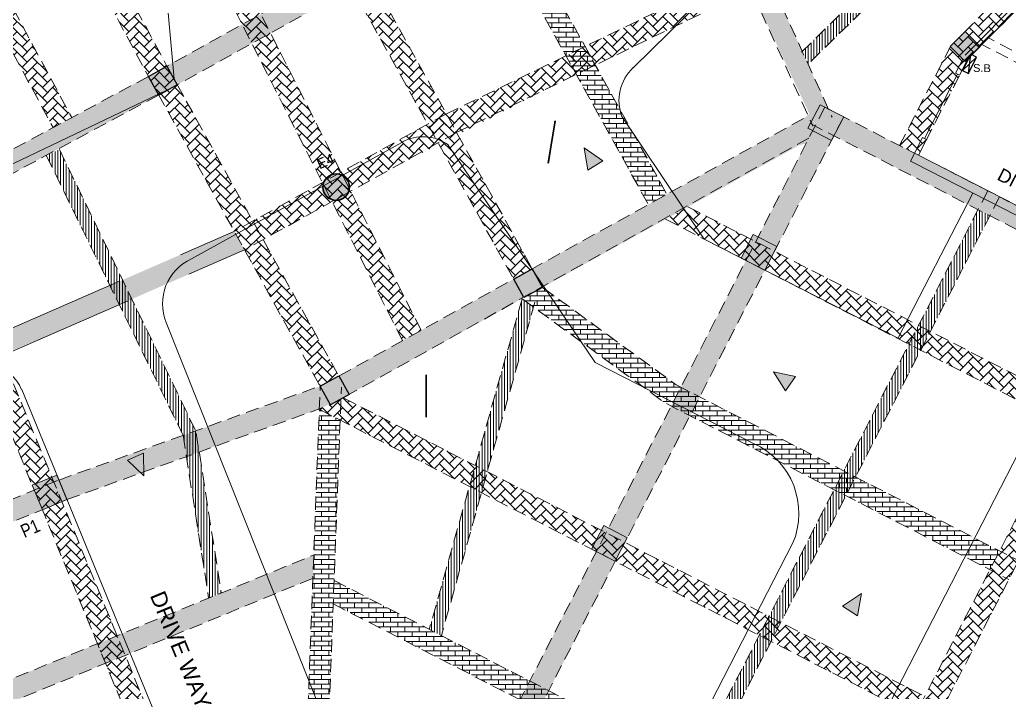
# Model space of a CAD drawing. Header units: inches. Extents: x -13956017 to 293115509, y -946740 to -305538.
# Drawn here: x 1188825 to 1189943, y -915376 to -914615 of the extents above; entities that cross this region are included whole.
import ezdxf

# ---------------------------------------------------------------- set-up
doc = ezdxf.new("R2010")
doc.units = ezdxf.units.IN
doc.header["$LTSCALE"] = 6
doc.linetypes.add('CONTINOUS', pattern=[2000000.0, 1000000.0, 1000000.0])
doc.linetypes.add('DASHED2', pattern=[0.375, 0.25, -0.125])
for name, color, linetype in [('A-CUTOUT', 3, 'CONTINOUS'), ('CELLING', 251, 'Continuous'), ('door', 5, 'Continuous'), ('E-WIRING', 251, 'Continuous'), ('FITTING', 24, 'Continuous')]:
    doc.layers.add(name, color=color, linetype=linetype)
for name, color, linetype, lineweight in [('COL MARK', 210, 'Continuous', 18), ('column', 240, 'Continuous', 25), ('GRID DIM-2', 1, 'Continuous', 9), ('Hatch', 251, 'Continuous', 0), ('plan', 7, 'Continuous', 5), ('v.b', 200, 'Continuous', 5), ('W', 250, 'Continuous', 5), ('wall', 7, 'Continuous', 30), ('wall new', 3, 'Continuous', 25)]:
    doc.layers.add(name, color=color, linetype=linetype, lineweight=lineweight)
doc.styles.add('ARI', font='arial.ttf')
doc.linetypes.add('ZIGZAG', pattern='A,0.0001,-0.2,[131,ltypeshp.shx,S=0.2,R=0,X=-0.2,Y=0],-0.4,[131,ltypeshp.shx,S=0.2,R=180,X=0.2,Y=0],-0.2', length=0.8001)
pattern_1 = [(45, (49470.0205, -13240.949), (0, 11.494727835), [24.384, -8.128]), (135, (49475.768, -13235.202), (1e-15, 11.494727835), [24.384, -8.128])]
pattern_2 = [(45, (58243.929, -13240.949), (0, 11.494727835), [24.384, -8.128]), (135, (58249.6764, -13235.202), (1e-15, 11.494727835), [24.384, -8.128])]
pattern_3 = [(0, (58243.929, -13240.949), (0, 5.419344), []), (90, (58243.929, -13240.949), (-8.128, 5.419344), [5.419344, -5.419344])]
pattern_4 = [(90, (58243.929, -13240.949), (-3.175, 0), [])]
pattern_5 = [(0, (-27.8192783, 2.9401021), (0, 0.001397), [0.001016, -0.000381]), (90, (-27.8192783, 2.9401021), (-0.001397, 0), [0.001016, -0.000381])]

# ---------------------------------------------------------------- blocks, each defined once
blk = doc.blocks.new('SB')
at = {"layer": 'W', "color": 6, "linetype": 'ByBlock', "lineweight": 25}
for p, q in [((196907.8, -96527.1), (196884.1, -96518.6)), ((196884.1, -96527.1), (196907.8, -96518.6))]:
    blk.add_line(p, q, dxfattribs=at)
blk.add_lwpolyline([(196884.1, -96518.6), (196907.8, -96518.6), (196907.8, -96527.1), (196884.1, -96527.1)], close=True, dxfattribs=at)
blk = doc.blocks.new('sdfdsf')
at = {"lineweight": -3}
blk.add_hatch(color=7, dxfattribs=at).paths.add_polyline_path([(23236.7, 14983.3), (23242.1, 14983.3), (23242.1, 15029.5), (23236.7, 15029.5)])
at = {"layer": 'Hatch'}
h = blk.add_hatch(dxfattribs=at)
h.set_pattern_fill('ANGLE', color=5, scale=0.0002)
h.set_pattern_definition(pattern_5)
h.paths.add_polyline_path([(23236.4, 15029.5), (23242.4, 15029.5), (23242.4, 15030.4), (23236.4, 15030.4)])
h = blk.add_hatch(dxfattribs=at)
h.set_pattern_fill('ANGLE', color=5, scale=0.0002)
h.set_pattern_definition(pattern_5)
h.paths.add_polyline_path([(23236.4, 14983.3), (23242.4, 14983.3), (23242.4, 14982.4), (23236.4, 14982.4)])
for p, q in [((23242.4, 15030.4), (23236.4, 14982.4)), ((23242.4, 14982.4), (23236.4, 15030.4))]:
    blk.add_line(p, q)
at = {"layer": 'CELLING', "color": 5}
for points in [[(23236.4, 14982.4), (23242.4, 14982.4), (23242.4, 15030.4), (23236.4, 15030.4)], [(23242.4, 15029.5), (23236.4, 15029.5), (23236.4, 15030.4), (23242.4, 15030.4)], [(23236.4, 15029.5), (23242.4, 15029.5), (23242.4, 15030.4), (23236.4, 15030.4)], [(23236.7, 14983.3), (23242.1, 14983.3), (23242.1, 15029.5), (23236.7, 15029.5)], [(23236.4, 14983.3), (23242.4, 14983.3), (23242.4, 14982.4), (23236.4, 14982.4)], [(23236.4, 14983.3), (23242.4, 14983.3), (23242.4, 14982.4), (23236.4, 14982.4)]]:
    blk.add_lwpolyline(points, close=True, dxfattribs=at)

msp = doc.modelspace()

# ---------------------------------------------------------------- hatches: boundary and pattern name
at = {"layer": 'A-CUTOUT', "lineweight": 0, "ltscale": 0.3, "true_color": 0xffc6b3}
h = msp.add_hatch(dxfattribs=at)
h.set_pattern_fill('AR-BRSTD', color=31, scale=0.08)
h.set_pattern_definition(pattern_3)
h.paths.add_polyline_path([(1189517.4, -914792.4), (1189352.6, -914495), (1189373.6, -914483.4), (1189509.9, -914729.4), (1189556.1, -914812.7), (1189535.1, -914824.3)])
h = msp.add_hatch(dxfattribs=at)
h.set_pattern_fill('AR-BRSTD', color=31, scale=0.08)
h.set_pattern_definition([(0, (49470.0205, -13240.949), (0, 5.419344), []), (90, (49470.0205, -13240.949), (-8.128, 5.419344), [5.419344, -5.419344])])
h.paths.add_polyline_path([(1188147.5, -915239.2), (1188100.6, -915258.6), (1188109.7, -915280.6), (1188857.5, -914972.1), (1188990.6, -914914.1), (1189078.8, -914875.6), (1189073, -914865.1), (1189067.1, -914854.5), (1188973.9, -914895.2), (1188838.4, -914954.3)])
h = msp.add_hatch(dxfattribs=at)
h.set_pattern_fill('AR-BRSTD', color=31, scale=0.08)
h.set_pattern_definition(pattern_3)
h.paths.add_polyline_path([(1189914.1, -915233.7), (1189921.1, -915237.2), (1189932, -915215.9), (1189566.4, -915028.1), (1189415.5, -914918), (1189392.4, -914930.8), (1189434.1, -914961.2), (1189552.3, -915047.5), (1189555.5, -915049.4), (1189758.3, -915153.6)])
h = msp.add_hatch(dxfattribs=at)
h.set_pattern_fill('AR-BRSTD', color=31, scale=0.08)
h.set_pattern_definition(pattern_3)
h.paths.add_polyline_path([(1189134.4, -915821.1), (1189149.9, -915409.6), (1189159.9, -915144.8), (1189163.2, -915055.9), (1189186.8, -915068), (1189181.6, -915206), (1189171.9, -915461.7), (1189164.6, -915656.8), (1189156.8, -915863.8), (1189155.7, -915892.2), (1189131.8, -915888.9)])
h = msp.add_hatch(dxfattribs=at)
h.set_pattern_fill('AR-BRSTD', color=31, scale=0.08)
h.set_pattern_definition(pattern_3)
h.paths.add_polyline_path([(1188239, -915597.7), (1189157, -915220.5), (1189156, -915246.8), (1188248.2, -915619.8)])
h = msp.add_hatch(dxfattribs=at)
h.set_pattern_fill('AR-BRSTD', color=31, scale=0.08)
h.set_pattern_definition([(0, (58330.0704, -13073.283), (0, 5.419344), []), (90, (58330.07, -13073.283), (-8.128, 5.419344), [5.419344, -5.419344])])
h.paths.add_polyline_path([(1189537.6, -915460.1), (1189771.7, -915580.4), (1189782.7, -915559.1), (1189180, -915249.4), (1189179, -915275.9)])
at = {"layer": 'COL MARK', "lineweight": 30, "true_color": 0xffc6b3}
h = msp.add_hatch(color=31, dxfattribs=at)
h.dxf.hatch_style = 1
h.paths.add_polyline_path([(1189729.1, -914711.4), (1189755.8, -914725.1), (1189742.1, -914751.8), (1189715.4, -914738.1)])
at = {"layer": 'COL MARK'}
h = msp.add_hatch(color=256, dxfattribs=at)
h.dxf.hatch_style = 1
h.paths.add_polyline_path([(1189729.1, -914711.4), (1189755.8, -914725.1), (1189742.1, -914751.8), (1189715.4, -914738.1)])
at = {"layer": 'COL MARK', "lineweight": 30, "true_color": 0xffc6b3}
h = msp.add_hatch(color=31, dxfattribs=at)
h.dxf.hatch_style = 1
edge = h.paths.add_edge_path()
edge.add_arc((1189182.3, -914804.6), 15, 0, 360)
at = {"layer": 'COL MARK'}
h = msp.add_hatch(color=256, dxfattribs=at)
h.dxf.hatch_style = 1
edge = h.paths.add_edge_path()
edge.add_arc((1189182.3, -914804.6), 15, 0, 360)
at = {"layer": 'COL MARK', "lineweight": 30, "true_color": 0xffc6b3}
h = msp.add_hatch(color=31, dxfattribs=at)
h.dxf.hatch_style = 1
h.paths.add_polyline_path([(1189653.7, -914858.2), (1189680.4, -914871.9), (1189666.7, -914898.6), (1189640, -914884.9)])
at = {"layer": 'COL MARK'}
h = msp.add_hatch(color=256, dxfattribs=at)
h.dxf.hatch_style = 1
h.paths.add_polyline_path([(1189653.7, -914858.2), (1189680.4, -914871.9), (1189666.7, -914898.6), (1189640, -914884.9)])
at = {"layer": 'COL MARK', "lineweight": 30, "true_color": 0xffc6b3}
h = msp.add_hatch(color=31, dxfattribs=at)
h.dxf.hatch_style = 1
h.paths.add_polyline_path([(1188838.9, -915141.6), (1188866.6, -915130.2), (1188878, -915157.9), (1188850.3, -915169.4)])
at = {"layer": 'COL MARK'}
h = msp.add_hatch(color=256, dxfattribs=at)
h.dxf.hatch_style = 1
h.paths.add_polyline_path([(1188838.9, -915141.6), (1188866.6, -915130.2), (1188878, -915157.9), (1188850.3, -915169.4)])
at = {"layer": 'COL MARK', "lineweight": 30, "true_color": 0xffc6b3}
h = msp.add_hatch(color=31, dxfattribs=at)
h.dxf.hatch_style = 1
h.paths.add_polyline_path([(1189484.6, -915187.3), (1189511.3, -915201), (1189497.6, -915227.7), (1189470.9, -915214)])
at = {"layer": 'COL MARK'}
h = msp.add_hatch(color=256, dxfattribs=at)
h.dxf.hatch_style = 1
h.paths.add_polyline_path([(1189484.6, -915187.3), (1189511.3, -915201), (1189497.6, -915227.7), (1189470.9, -915214)])
at = {"layer": 'column', "ltscale": 10, "true_color": 0xffc6b3}
h = msp.add_hatch(color=31, dxfattribs=at)
h.dxf.hatch_style = 1
h.paths.add_polyline_path([(1189876, -914645.7), (1189892.9, -914628.6), (1189910, -914645.5), (1189893.1, -914662.6)])
at = {"layer": 'column', "ltscale": 10}
h = msp.add_hatch(color=256, dxfattribs=at)
h.dxf.hatch_style = 1
h.paths.add_polyline_path([(1189876, -914645.7), (1189892.9, -914628.6), (1189910, -914645.5), (1189893.1, -914662.6)])
at = {"layer": 'column', "ltscale": 10, "true_color": 0xffc6b3}
h = msp.add_hatch(color=31, dxfattribs=at)
h.dxf.hatch_style = 1
h.paths.add_polyline_path([(1188970.1, -914679.5), (1188991.1, -914667.9), (1189002.7, -914688.9), (1188981.8, -914700.5)])
at = {"layer": 'column', "ltscale": 10}
h = msp.add_hatch(color=256, dxfattribs=at)
h.dxf.hatch_style = 1
h.paths.add_polyline_path([(1188970.1, -914679.5), (1188991.1, -914667.9), (1189002.7, -914688.9), (1188981.8, -914700.5)])
at = {"layer": 'column', "ltscale": 10, "true_color": 0xffc6b3}
h = msp.add_hatch(color=31, dxfattribs=at)
h.dxf.hatch_style = 1
h.paths.add_polyline_path([(1189382.9, -914908.6), (1189403.9, -914897), (1189415.5, -914918), (1189394.5, -914929.6)])
at = {"layer": 'column', "ltscale": 10}
h = msp.add_hatch(color=256, dxfattribs=at)
h.dxf.hatch_style = 1
h.paths.add_polyline_path([(1189382.9, -914908.6), (1189403.9, -914897), (1189415.5, -914918), (1189394.5, -914929.6)])
at = {"layer": 'column', "ltscale": 10, "true_color": 0xffc6b3}
h = msp.add_hatch(color=31, dxfattribs=at)
h.dxf.hatch_style = 1
h.paths.add_polyline_path([(1189164.2, -915029.8), (1189185.2, -915018.1), (1189196.8, -915039.1), (1189175.9, -915050.8)])
at = {"layer": 'column', "ltscale": 10}
h = msp.add_hatch(color=256, dxfattribs=at)
h.dxf.hatch_style = 1
h.paths.add_polyline_path([(1189164.2, -915029.8), (1189185.2, -915018.1), (1189196.8, -915039.1), (1189175.9, -915050.8)])
at = {"layer": 'door', "lineweight": 0, "ltscale": 0.3, "true_color": 0xffc6b3}
h = msp.add_hatch(dxfattribs=at)
h.set_pattern_fill('AR-HBONE', color=31, scale=0.08)
h.set_pattern_definition(pattern_1)
h.paths.add_polyline_path([(1188758.8, -914015.7), (1188748.6, -913997.3), (1188769.8, -913985.5), (1188950, -914321.2), (1188964.9, -914348.2), (1189012.8, -914442.7), (1189076.3, -914568), (1189173.8, -914760.2), (1189234, -914879), (1189278.4, -914966.5), (1189257, -914977.4), (1189184.3, -914833.9), (1189114.6, -914696.6), (1189027.2, -914524.1), (1188962.7, -914397), (1188929, -914332.8), (1188821.8, -914133.1)])
h = msp.add_hatch(dxfattribs=at)
h.set_pattern_fill('AR-HBONE', color=31, scale=0.08)
h.set_pattern_definition(pattern_1)
h.paths.add_polyline_path([(1188546.4, -914148.7), (1188529.8, -914118.8), (1188551.4, -914107.2), (1188883.5, -914726), (1188862.4, -914737.3)])
h = msp.add_hatch(dxfattribs=at)
h.set_pattern_fill('AR-HBONE', color=31, scale=0.08)
h.set_pattern_definition(pattern_1)
h.paths.add_polyline_path([(1189719.7, -914157.3), (1189758.9, -914119.3), (1189775.9, -914136.2), (1189483.8, -914422.3), (1189135, -914615.6), (1188977.7, -914702.7), (1188744.9, -914827.6), (1188042.4, -915116.4), (1188033.3, -915094.3), (1188733.6, -914806.5), (1188917.6, -914707.7), (1189068.4, -914625), (1189209.8, -914546.7), (1189464.5, -914405.6), (1189495.1, -914377.3)])
h = msp.add_hatch(dxfattribs=at)
h.set_pattern_fill('AR-HBONE', color=31, scale=0.08)
h.set_pattern_definition(pattern_2)
h.paths.add_polyline_path([(1189317.7, -915525.4), (1189723.5, -914735.5), (1189652, -914583.2), (1189470.4, -914403.6), (1189411, -914183.2), (1189185.5, -914218.1), (1188748.2, -914460.5), (1188725.9, -914474.6), (1188524.9, -914615.6), (1188515.2, -914590.7), (1188710.3, -914454), (1189178.6, -914194.5), (1189417.3, -914158), (1189432.7, -914171.6), (1189491.9, -914391.1), (1189668.6, -914566.5), (1189672.7, -914570.9), (1189748.6, -914739.2), (1189339.1, -915536.3)])
h = msp.add_hatch(dxfattribs=at)
h.set_pattern_fill('AR-HBONE', color=31, scale=0.08)
h.set_pattern_definition(pattern_1)
h.paths.add_polyline_path([(1189068.2, -914283.1), (1189177, -914485.6), (1189256, -914630.1), (1189352.9, -914804.9), (1189403.9, -914897), (1189382.9, -914908.6), (1189336.7, -914825.3), (1189271.5, -914707.6), (1189182.6, -914546.7), (1189085.9, -914366.6), (1189047.3, -914294.7)])
h = msp.add_hatch(dxfattribs=at)
h.set_pattern_fill('AR-HBONE', color=31, scale=0.08)
h.set_pattern_definition(pattern_1)
h.paths.add_polyline_path([(1188828.5, -914415.9), (1188849.5, -914404.3), (1188991.1, -914667.9), (1189185.2, -915018.1), (1189164.2, -915029.8), (1189038.9, -914803.6), (1188935.1, -914614.2), (1188853.3, -914461.9)])
h = msp.add_hatch(dxfattribs=at)
h.set_pattern_fill('AR-HBONE', color=31, scale=0.08)
h.set_pattern_definition(pattern_1)
h.paths.add_polyline_path([(1189836.2, -914724.1), (1189876, -914645.7), (1190081.1, -914439.2), (1190098.1, -914456.1), (1189912, -914643.5), (1189901.5, -914654.1), (1189896.6, -914659), (1189840.3, -914768.5), (1189819, -914757.6)])
h = msp.add_hatch(dxfattribs=at)
h.set_pattern_fill('AR-HBONE', color=31, scale=0.08)
h.set_pattern_definition(pattern_2)
h.paths.add_polyline_path([(1188982.2, -915490.3), (1188600.8, -914562.3), (1188620.8, -914548.3), (1189004.8, -915482.3)])
h = msp.add_hatch(dxfattribs=at)
h.set_pattern_fill('AR-HBONE', color=31, scale=0.08)
h.set_pattern_definition(pattern_1)
h.paths.add_polyline_path([(1189088.2, -914843), (1189095.3, -914839), (1189272.5, -914740.9), (1189385.3, -914683.7), (1189626.1, -914566.6), (1189644.2, -914584.5), (1189433.7, -914686.9), (1189242.7, -914784.8), (1189106.8, -914860.1), (1189099.8, -914864)])
h = msp.add_hatch(dxfattribs=at)
h.set_pattern_fill('AR-HBONE', color=31, scale=0.08)
h.set_pattern_definition(pattern_1)
h.paths.add_polyline_path([(1190094.7, -914899.2), (1189755.8, -914725.1), (1189729.1, -914711.4), (1189710.4, -914727.1), (1189164.2, -915029.8), (1188868.9, -915135.8), (1188168, -915423.8), (1188177.2, -915445.9), (1188878, -915157.9), (1189163.3, -915055.3), (1189196.8, -915039.1), (1189415.5, -914918), (1189705.6, -914757.2), (1189744.8, -914746.5), (1190083.7, -914920.6)])
h = msp.add_hatch(dxfattribs=at)
h.set_pattern_fill('AR-HBONE', color=31, scale=0.08)
h.set_pattern_definition(pattern_1)
h.paths.add_polyline_path([(1189972.2, -915055.5), (1190005.6, -915072.7), (1190016.6, -915051.3), (1189579.8, -914826.9), (1189554.5, -914840.9), (1189749.1, -914940.9), (1189928.1, -915032.9)])
h = msp.add_hatch(dxfattribs=at)
h.set_pattern_fill('AR-HBONE', color=31, scale=0.08)
h.set_pattern_definition(pattern_1)
h.paths.add_polyline_path([(1189625.6, -915864.8), (1190105.1, -914931.6), (1190083.7, -914920.6), (1189593.9, -915874.1), (1189615.2, -915885.1)])
h = msp.add_hatch(dxfattribs=at)
h.set_pattern_fill('AR-HBONE', color=31, scale=0.08)
h.set_pattern_definition(pattern_1)
h.paths.add_polyline_path([(1189623.7, -915292.5), (1189857.9, -915412.8), (1189868.8, -915391.4), (1189190.3, -915042.8), (1189163.2, -915055.9)])
at = {"layer": 'FITTING', "lineweight": 0, "ltscale": 0.3, "true_color": 0xffc6b3}
h = msp.add_hatch(dxfattribs=at)
h.set_pattern_fill('ANSI31', color=31, angle=45)
h.set_pattern_definition([(90, (58482.3424, -13479.9735), (-3.175, 0), [])])
h.paths.add_polyline_path([(1189715.6, -914665.7), (1190170.6, -914219.9), (1190160, -914209.2), (1189709, -914651.1)])
h = msp.add_hatch(dxfattribs=at)
h.set_pattern_fill('ANSI31', color=31, angle=45)
h.set_pattern_definition(pattern_4)
h.paths.add_polyline_path([(1188873.2, -914806.6), (1188854.7, -914768.7), (1188869.5, -914762.1), (1189023.1, -915079), (1189024.2, -915082.9), (1189052.4, -915263.5), (1189038.2, -915269.3), (1189009.4, -915085.2)])
h = msp.add_hatch(dxfattribs=at)
h.set_pattern_fill('ANSI31', color=31, angle=45)
h.set_pattern_definition(pattern_4)
h.paths.add_polyline_path([(1189512.3, -915599.6), (1189499.1, -915625.3), (1189512.4, -915632.2), (1189921, -914837), (1189907.6, -914830.1)])
h = msp.add_hatch(dxfattribs=at)
h.set_pattern_fill('ANSI31', color=31, angle=45)
h.set_pattern_definition(pattern_4)
h.paths.add_polyline_path([(1189287.5, -915304.7), (1189392.4, -914930.8), (1189405.3, -914940.2), (1189301.2, -915311.7)])
at = {"layer": 'W', "ltscale": 10}
h = msp.add_hatch(color=256, dxfattribs=at)
h.dxf.hatch_style = 1
h.paths.add_polyline_path([(1189483.5, -914774.9), (1189462.6, -914760.2), (1189466.6, -914785.4)])
h = msp.add_hatch(color=256, dxfattribs=at)
h.dxf.hatch_style = 1
h.paths.add_polyline_path([(1189701.5, -915018.7), (1189676.5, -915013.5), (1189690.1, -915035.1)])
h = msp.add_hatch(color=256, dxfattribs=at)
h.dxf.hatch_style = 1
h.paths.add_polyline_path([(1188946.4, -915113.4), (1188964.9, -915130.9), (1188964.7, -915105.4)])
h = msp.add_hatch(color=256, dxfattribs=at)
h.dxf.hatch_style = 1
h.paths.add_polyline_path([(1189771.3, -915289.2), (1189775.8, -915264.1), (1189754.6, -915278.3)])
at = {"layer": 'wall new', "lineweight": 9, "ltscale": 6, "true_color": 0xffc6b3}
h = msp.add_hatch(dxfattribs=at)
h.set_pattern_fill('AR-CONC', color=31, scale=0.06)
h.set_pattern_definition([(50, (67980.661, -13240.949), (10.93108014, -0.95634513), [1.143, -12.573]), (355, (67980.661, -13240.949), (-2.114605285, 11.46341071), [0.9144, -10.05843505]), (100.4514447, (67981.572, -13241.029), (8.816474825, 10.507065115), [0.97140053, -10.68541468]), (46.1842, (67980.66, -13237.901), (16.26474245, -2.52253968), [1.7145, -18.8595]), (96.6355576, (67982.016, -13238.111), (14.24424804, 14.84556748), [1.45710139, -16.02813649]), (351.1841512, (67980.66, -13237.901), (14.24424804, 14.84556748), [1.37159802, -15.08758392]), (21, (67982.185, -13238.663), (9.096863476, -6.13591189), [1.143, -12.573]), (326, (67982.185, -13238.663), (3.7081217, 11.05127797), [0.9144, -10.0584]), (71.451445, (67982.943, -13239.174), (12.80498516, 4.91536613), [0.97140053, -10.68539626]), (37.5, (67980.6607, -13240.949), (0.185316195, 5.073302332), [0, -9.93648, 0, -10.2108, 0, -10.0965]), (7.5, (67980.6607, -13240.949), (4.00917975, 6.01083449), [0, -5.82168, 0, -9.70788, 0, -3.8481]), (327.5, (67977.262, -13240.949), (8.13543571, -0.34372464), [0, -3.81, 0, -11.8872, 0, -15.7734]), (317.5, (67975.738, -13240.949), (8.887750883, 1.525589462), [0, -4.953, 0, -7.89432, 0, -11.2014])])
h.paths.add_polyline_path([(1189176.3, -915905.2), (1189307.4, -915923.5), (1189416.1, -915917.3), (1189530.7, -915910.7), (1189604.2, -915906.4), (1189741.5, -915906.4), (1190465.9, -914496.6), (1189335.3, -913374), (1188682.7, -913641.5), (1188741.9, -913785), (1187653.7, -914230.5), (1188379, -916002.5), (1188696.2, -915939.5), (1188995.8, -915879.9)])
h.paths.add_polyline_path([(1189177.6, -915895.3), (1189307.8, -915913.5), (1189415.5, -915907.3), (1189530.2, -915900.7), (1189604, -915896.4), (1189735.4, -915896.4), (1190453.7, -914498.6), (1189333, -913385.8), (1188695.7, -913646.9), (1188755, -913790.5), (1187666.8, -914235.9), (1188386.1, -915993.3), (1188693.8, -915929.3), (1188993.8, -915869.5)], flags=16)

# ---------------------------------------------------------------- linework, layer by layer
at = {"layer": 'COL MARK', "color": 31, "true_color": 0xffc6b3, "elevation": -84.6}
for points in [[(1189729.1, -914711.4), (1189755.8, -914725.1), (1189742.1, -914751.8), (1189715.4, -914738.1)], [(1189653.7, -914858.2), (1189680.4, -914871.9), (1189666.7, -914898.6), (1189640, -914884.9)], [(1188838.9, -915141.6), (1188866.6, -915130.2), (1188878, -915157.9), (1188850.3, -915169.4)], [(1189484.6, -915187.3), (1189511.3, -915201), (1189497.6, -915227.7), (1189470.9, -915214)]]:
    msp.add_lwpolyline(points, close=True, dxfattribs=at)
at = {"layer": 'COL MARK', "elevation": -84.6}
for points in [[(1189729.1, -914711.4), (1189755.8, -914725.1), (1189742.1, -914751.8), (1189715.4, -914738.1)], [(1189653.7, -914858.2), (1189680.4, -914871.9), (1189666.7, -914898.6), (1189640, -914884.9)], [(1188838.9, -915141.6), (1188866.6, -915130.2), (1188878, -915157.9), (1188850.3, -915169.4)], [(1189484.6, -915187.3), (1189511.3, -915201), (1189497.6, -915227.7), (1189470.9, -915214)]]:
    msp.add_lwpolyline(points, close=True, dxfattribs=at)
at = {"layer": 'COL MARK', "color": 31, "lineweight": 30, "true_color": 0xffc6b3}
msp.add_circle((1189182.3, -914804.6, -84.6), 15, dxfattribs=at)
at = {"layer": 'COL MARK'}
msp.add_circle((1189182.3, -914804.6, -84.6), 15, dxfattribs=at)
at = {"layer": 'column', "color": 31, "ltscale": 10, "true_color": 0xffc6b3, "elevation": -84.6}
for points in [[(1189876, -914645.7), (1189892.9, -914628.6), (1189910, -914645.5), (1189893.1, -914662.6), (1189876, -914645.7)], [(1188970.1, -914679.5), (1188991.1, -914667.9), (1189002.7, -914688.9), (1188981.8, -914700.5), (1188970.1, -914679.5)], [(1189382.9, -914908.6), (1189403.9, -914897), (1189415.5, -914918), (1189394.5, -914929.6), (1189382.9, -914908.6)], [(1189164.2, -915029.8), (1189185.2, -915018.1), (1189196.8, -915039.1), (1189175.9, -915050.8), (1189164.2, -915029.8)]]:
    msp.add_lwpolyline(points, dxfattribs=at)
at = {"layer": 'column', "ltscale": 10, "elevation": -84.6}
for points in [[(1189876, -914645.7), (1189892.9, -914628.6), (1189910, -914645.5), (1189893.1, -914662.6), (1189876, -914645.7)], [(1188970.1, -914679.5), (1188991.1, -914667.9), (1189002.7, -914688.9), (1188981.8, -914700.5), (1188970.1, -914679.5)], [(1189382.9, -914908.6), (1189403.9, -914897), (1189415.5, -914918), (1189394.5, -914929.6), (1189382.9, -914908.6)], [(1189164.2, -915029.8), (1189185.2, -915018.1), (1189196.8, -915039.1), (1189175.9, -915050.8), (1189164.2, -915029.8)]]:
    msp.add_lwpolyline(points, dxfattribs=at)
at = {"layer": 'v.b', "color": 31, "linetype": 'DASHED2', "ltscale": 10, "true_color": 0xffc6b3}
for p, q in [((1188551.2, -914107, -84.6), (1188883.5, -914726, -84.6)), ((1188530.1, -914118.3, -84.6), (1188862.4, -914737.3, -84.6)), ((1189708.2, -914651.9, -84.6), (1190161.2, -914208, -84.6)), ((1189718.7, -914662.6, -84.6), (1190171.7, -914218.8, -84.6)), ((1189278.4, -914966.5, -84.6), (1188964.9, -914348.2, -84.6)), ((1189257.4, -914978.1, -84.6), (1188943.5, -914359.1, -84.6)), ((1188849.6, -914404.3, -84.6), (1188991.1, -914667.9, -84.6)), ((1188828.6, -914415.9, -84.6), (1188970.1, -914679.5, -84.6)), ((1189876, -914645.7, -84.6), (1190090.9, -914429.2, 3884.5)), ((1189373.6, -914483.4, -84.6), (1189556.1, -914812.7, -84.6)), ((1189352.6, -914495, -84.6), (1189535.1, -914824.3, -84.6)), ((1189896.6, -914659, 3884.5), (1190033.2, -914521.4, 3884.5)), ((1188620.8, -914548.3, 2037.2), (1189015.8, -915508.9, -84.6)), ((1189209.8, -914546.7, -84.6), (1188970.1, -914679.5, -84.6)), ((1189209.8, -914546.7, -84.6), (1189415.5, -914918, -84.6)), ((1189188.8, -914558.3, -84.6), (1189394.5, -914929.6, -84.6)), ((1189667.6, -914559.6, -84.6), (1189742.8, -914725.7, -84.6)), ((1188600.8, -914562.3, 2444), (1188993.6, -915518.1, -84.6)), ((1189221.4, -914567.7, -84.6), (1188981.8, -914700.5, -84.6)), ((1189306.8, -914721.8, -84.6), (1189626.1, -914566.6, -84.6)), ((1189317.3, -914743.4, -84.6), (1189644.2, -914584.5, -84.6)), ((1189652.9, -914585.3, -84.6), (1189720.9, -914735.6, -84.6)), ((1190286.2, -914824.5, 3884.5), (1189919.4, -914636, 3884.5)), ((1189876.9, -914644.7, 3884.5), (1189819, -914757.6, 3884.5)), ((1190281.6, -914833.4, 3884.5), (1189912, -914643.5, 3884.5)), ((1189896.6, -914659, 3884.5), (1189840.3, -914768.5, 3884.5)), ((1188991.1, -914667.9, -84.6), (1189196.8, -915039.1, -84.6)), ((1188970.1, -914679.5, -84.6), (1188733.6, -914806.5, -84.6)), ((1188970.1, -914679.5, -84.6), (1189175.9, -915050.8, -84.6)), ((1188981.5, -914700.6, -84.6), (1188744.9, -914827.6, -84.6)), ((1189734.5, -914714.2, -84.6), (1189304, -915552.1, -84.6)), ((1189729.1, -914711.4, 3884.5), (1190116.1, -914910.2, 3884.5)), ((1189306.8, -914721.8, -84.6), (1189067.2, -914854.6, -84.6)), ((1189710.4, -914727.1, -84.6), (1189164.2, -915029.8, -84.6)), ((1189755.8, -914725.1, -84.6), (1189325.3, -915563, -84.6)), ((1189718.2, -914732.8, 3884.5), (1190105.1, -914931.6, 3884.5)), ((1189318.5, -914742.8, -84.6), (1189078.8, -914875.6, -84.6)), ((1189716.5, -914749.1, -84.6), (1189175.9, -915050.8, -84.6)), ((1188869.5, -914762.1, -4349.4), (1189023.1, -915079, -84.6)), ((1188854.7, -914768.7, -4472.9), (1189009.9, -915086.3, -84.6)), ((1189918.6, -914808.8, 1899.9), (1189488.1, -915646.6, 1899.9)), ((1189931.9, -914815.6, 1899.9), (1189501.5, -915653.5, 1899.9)), ((1189579.8, -914826.9, -84.6), (1190037.9, -915062.3, -84.6)), ((1189554.5, -914840.9, -84.6), (1190026.9, -915083.7, -84.6)), ((1190094.7, -914899.2, 3884.5), (1189582.9, -915895.5, 3884.5)), ((1189415.5, -914918, -84.6), (1189566.4, -915028.1, -84.6)), ((1190116.1, -914910.2, 3884.5), (1189604.2, -915906.4, 3884.5)), ((1189392.4, -914930.8, -84.6), (1189287.5, -915304.7)), ((1189406.8, -914934.8, -84.6), (1189301.2, -915311.7, -84.6)), ((1189392.4, -914930.8, -84.6), (1189552.3, -915047.5, -84.6)), ((1188868.9, -915135.8, -84.6), (1189164.1, -915029.5, -84.6)), ((1189131.8, -915888.9, -84.3), (1189164.2, -915029.8, -84.6)), ((1189566.4, -915028.1, -84.6), (1189953.4, -915226.9, -84.6)), ((1189155.7, -915892.7, -84.3), (1189188.2, -915030.7, -84.6)), ((1188878, -915157.9, -84.6), (1189175.9, -915050.8, -84.6)), ((1189190.3, -915042.8, -84.6), (1189868.8, -915391.4, -84.6)), ((1189555.5, -915049.4, -84.6), (1189942.4, -915248.2, -84.6)), ((1189162.6, -915055.6, -84.6), (1189857.9, -915412.8, -84.6)), ((1189009.3, -915085.2, -84.6), (1189038.2, -915269.3, -84.6)), ((1189024.2, -915082.9, -84.6), (1189052.4, -915263.4)), ((1188145.8, -915432.9, -84.6), (1188868.9, -915135.8, -84.6)), ((1188155, -915455.1, -84.6), (1188878, -915157.9, -84.6)), ((1188216.9, -915606.8, -2210.5), (1189158.4, -915219.9, -58.3)), ((1188226, -915629, -2210.5), (1189156, -915246.8, -84.6)), ((1189180, -915249.4, -84.6), (1189782.7, -915559.1, -84.6)), ((1189179, -915275.9, -84.6), (1189771.7, -915580.4, -84.6))]:
    msp.add_line(p, q, dxfattribs=at)
at = {"layer": 'v.b', "color": 31, "linetype": 'DASHED2', "ltscale": 100, "true_color": 0xffc6b3}
for p, q in [((1188800, -914971, -4170.6), (1189069.2, -914853.6, -84.6)), ((1188809.6, -914993, -4170.6), (1189078.8, -914875.6, -84.6))]:
    msp.add_line(p, q, dxfattribs=at)
at = {"layer": 'W', "ltscale": 10}
for p, q in [((1189517.9, -914669.6, -607.9), (1190074.8, -914122.4, -4151.1)), ((1188999.1, -914682.3, -84.6), (1188967.1, -914328.1, -84.6)), ((1189893, -914655.5, 3884.5), (1190104.4, -914442.6, 3884.5)), ((1189896.6, -914659, 3884.5), (1190033.2, -914521.4, 3884.5)), ((1189890.5, -914660, 3884.5), (1189882.3, -914675.8, 3884.5)), ((1189896.6, -914659, 3884.5), (1189886.8, -914678.1, 3884.5)), ((1189886.8, -914678.1, 3884.5), (1189882.3, -914675.8, 3884.5)), ((1188742.9, -914813.4, -84.6), (1188998.7, -914691.1)), ((1189505.3, -914725.1, -607.9), (1189598.1, -914863.3, 641.8)), ((1189845, -914748.6, 3884.5), (1189831.3, -914775.2, 3884.5)), ((1189849.4, -914750.9, 3884.5), (1189840.3, -914768.5, 3884.5)), ((1189849.4, -914750.9, 3884.5), (1189845, -914748.6, 3884.5)), ((1189018.7, -914885.8, -84.6), (1189256.5, -914754, 183.4)), ((1189309, -914757.1, 183.4), (1189474.9, -915002.8, 1067.9)), ((1190107.2, -914905.6, 3884.5), (1189840.3, -914768.5, 3884.5)), ((1189835.7, -914777.4, 3884.5), (1189831.3, -914775.2, 3884.5)), ((1189835.7, -914777.4, 3884.5), (1189835.7, -914777.4, 3884.5)), ((1190102.6, -914914.5, 3884.5), (1189835.7, -914777.4, 3884.5)), ((1189817, -914975.8, -84.6), (1189901.8, -914811.4, 3884.5)), ((1189598.1, -914863.3, 641.8), (1189817.2, -914975.4, -84.6)), ((1190061.8, -914893.6, 3884.5), (1189544.7, -915899.8, -2477.5)), ((1188990.3, -914957.7, -84.6), (1189289.9, -915710, -407.1)), ((1189474.9, -915002.8, 1067.9), (1189653.8, -915094.4, 9.3)), ((1188826.9, -915033.6, -84.6), (1189031.7, -915531.8, -84.6)), ((1189698, -915207.7, 9.3), (1189437.9, -915714, -1613.6))]:
    msp.add_line(p, q, dxfattribs=at)
at = {"layer": 'W', "linetype": 'ZIGZAG', "ltscale": 2}
msp.add_line((1189884.5, -914677, 3884.5), (1189847.2, -914749.7, 3884.5), dxfattribs=at)
at = {"layer": 'W', "ltscale": 10}
for points in [[(1189483.5, -914774.9), (1189462.6, -914760.2), (1189466.6, -914785.4), (1189483.5, -914774.9)], [(1189701.5, -915018.7), (1189676.5, -915013.5), (1189690.1, -915035.1), (1189701.5, -915018.7)], [(1189771.3, -915289.2), (1189775.8, -915264.1), (1189754.6, -915278.3), (1189771.3, -915289.2)]]:
    msp.add_lwpolyline(points, dxfattribs=at)
at = {"layer": 'W', "ltscale": 10, "elevation": -84.6}
msp.add_lwpolyline([(1188946.4, -915113.4), (1188964.9, -915130.9), (1188964.7, -915105.4), (1188946.4, -915113.4)], dxfattribs=at)
at = {"layer": 'W', "ltscale": 10}
for centre, radius, start, end in [((1189553.3, -914706.8, -607.9), 51.4, 133.5069, 200.8451), ((1189280.4, -914795.7, 183.4), 48.1, 53.4436, 119.7669), ((1189041.7, -914936.4, -84.6), 55.6, 114.4503, 202.4725), ((1188775.2, -915057, -84.6), 56.7, 24.3155, 111.5732), ((1189618.7, -915173.4, 9.3), 86.5, 336.6261, 65.9842)]:
    msp.add_arc(centre, radius, start, end, dxfattribs=at)

# ---------------------------------------------------------------- block references
at = {"layer": 'E-WIRING', "extrusion": (0.986747, -0.160629, -0.022993), "xscale": -1, "rotation": 93.5269805667478}
msp.add_blockref('sdfdsf', (-698213.9, 58557.3, 1320504.8), dxfattribs=at)
at = {"layer": 'E-WIRING', "extrusion": (0.999998, 0.002087, -2.60382e-06), "xscale": -1, "rotation": 90.08150096860264}
msp.add_blockref('sdfdsf', (-902547.5, 28191.6, 1187371.8), dxfattribs=at)
at = {"layer": 'W', "color": 0, "linetype": 'ByBlock', "lineweight": 25, "xscale": -0.867442345056781, "yscale": 0.867442345056781, "zscale": 0.8674423450567806, "rotation": 63.52232915550262}
msp.add_blockref('SB', (1191101.6, -724454.4, 5364.4), dxfattribs=at)

# ---------------------------------------------------------------- texts
at = {"layer": 'GRID DIM-2', "color": 31, "ltscale": 0.3, "true_color": 0xffc6b3, "insert": (1188823.9, -915187.7), "char_height": 15, "width": 210.298, "attachment_point": 1, "rotation": 23.6191, "style": 'ARI'}
msp.add_mtext('{\\fArial Narrow|b0|i0|c0|p34;P1}', dxfattribs=at)
at = {"layer": 'plan', "color": 0, "lineweight": 25, "ltscale": 0.6, "insert": (1189902.1, -914665.4, 3262.6), "char_height": 8.93, "attachment_point": 1, "rotation": 358.9667, "style": 'ARI'}
msp.add_mtext_dynamic_manual_height_columns('{\\C5;S.B}', width=26.539, gutter_width=14.3, heights=[0], dxfattribs=at)
at = {"layer": 'wall', "style": 'ARI'}
for s, height, rotation, p in [('E4', 11.52, 23.7257, (1189163.6, -914784.6, 5311.6)), ('DN', 15, 333.0519, (1189928, -914795.7, -4053.8)), ('DRIVE WAY', 18, 292.4406, (1188971.5, -915266.2, -9861.2))]:
    msp.add_text(s, height=height, rotation=rotation, dxfattribs=at).set_placement(p)

doc.saveas('drawing.dxf')
